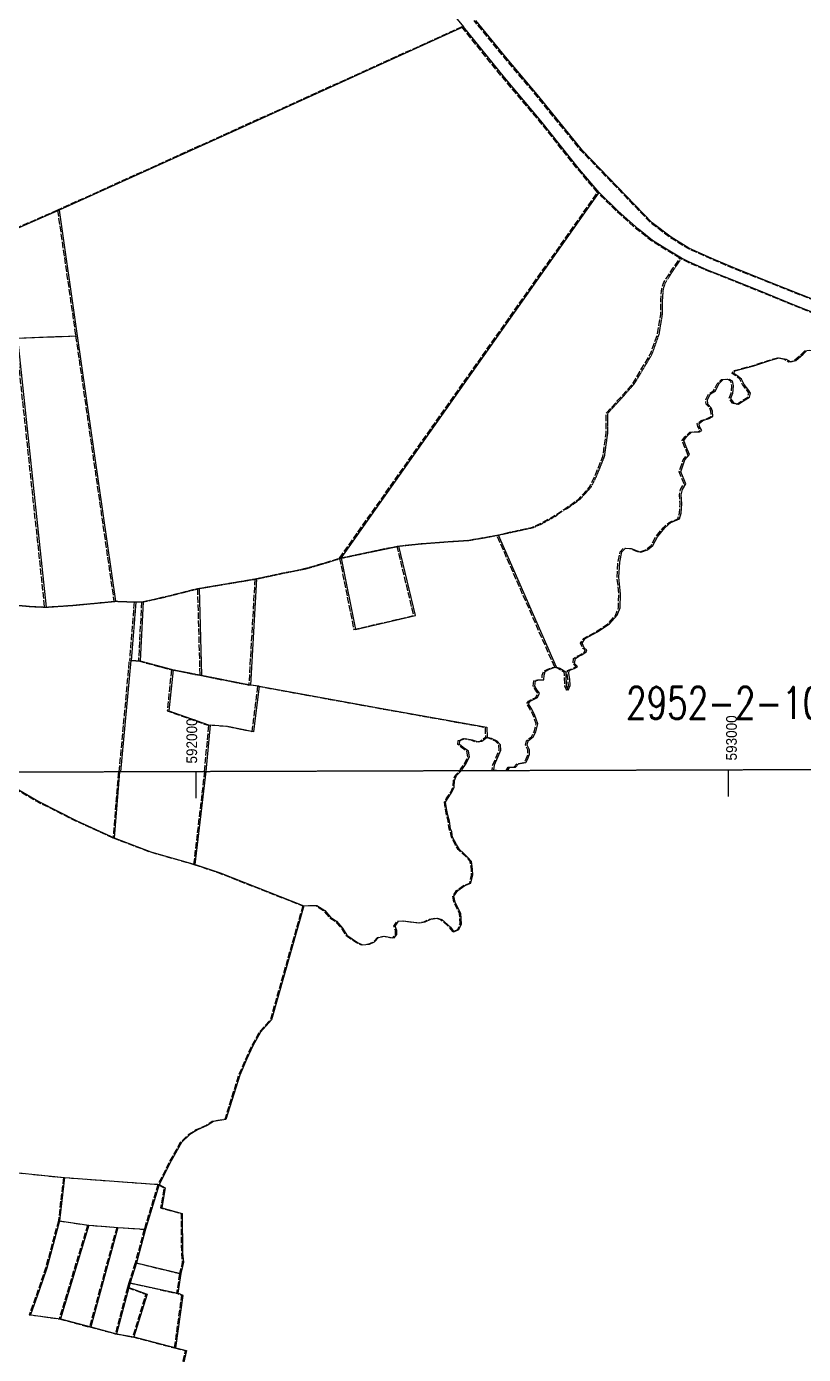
# Model space of a CAD drawing. Header units: millimetres. Extents: x 581621 to 602053, y 1331411 to 1340683.
# Drawn here: x 591692 to 593152, y 1334935 to 1337429 of the extents above; entities that cross this region are included whole.
import ezdxf
from ezdxf.enums import TextEntityAlignment as Align

# ---------------------------------------------------------------- set-up
doc = ezdxf.new("R2010")
doc.units = ezdxf.units.MM
doc.linetypes.add('ACAD_ISO02W100', pattern=[15, 12, -3])
doc.linetypes.add('HIDDEN', pattern=[0.375, 0.25, -0.125])
for name, color, linetype in [('2', 7, 'Continuous'), ('3', 7, 'Continuous'), ('43', 7, 'Continuous'), ('44', 7, 'Continuous'), ('FONDO_MANAGUA', 8, 'ACAD_ISO02W100')]:
    doc.layers.add(name, color=color, linetype=linetype)
for name, color, linetype, lineweight in [('Level 16', 7, 'Continuous', 0), ('Level 17', 7, 'Continuous', 0), ('PARCELAS', 7, 'Continuous', 0)]:
    doc.layers.add(name, color=color, linetype=linetype, lineweight=lineweight)
doc.styles.add('ROMANS', font='ROMANS', dxfattribs={"height": 0.2})
doc.styles.add('Style-INTL_ENGINEERING', font='INTL_ENGINEERING.shx')

msp = doc.modelspace()

# ---------------------------------------------------------------- linework, layer by layer
at = {"layer": '2', "color": 1, "linetype": 'Continuous'}
for p, q in [((592283.6, 1336430.6), (592768.3, 1337117.2)), ((591753.8, 1337084), (591441.5, 1336947.4)), ((591753.8, 1337084), (591787.8, 1336847.9)), ((591675.3, 1336843.8), (591787.8, 1336847.9)), ((591675.3, 1336843.8), (591729.1, 1336338.5)), ((591787.8, 1336847.9), (591859.7, 1336349.6)), ((592687.7, 1336225.8), (592578.9, 1336474)), ((592124.6, 1336391.6), (592113.1, 1336192.3)), ((592016.6, 1336373.6), (592021.2, 1336210.5)), ((591911.8, 1336348.6), (591905.7, 1336237.5)), ((591869.8, 1336029.4), (591889, 1336238.6)), ((592129.4, 1336190.2), (592113.1, 1336192.3)), ((592029.8, 1336029.9), (592038.1, 1336116.7))]:
    msp.add_line(p, q, dxfattribs=at)
for points in [[(592351, 1337624.9), (592513.3, 1337428.1)], [(593208, 1336901.3), (593088.3, 1336948.9), (593019.5, 1336976.2), (592979.7, 1336993.2), (592936.8, 1337012.4), (592903.1, 1337033.4), (592867.9, 1337060.5), (592736.9, 1337196.2), (592654.7, 1337297.5), (592592.1, 1337371.8), (592536.2, 1337440.2)], [(592513.3, 1337428.1), (592105.8, 1337243.3), (591753.8, 1337084)], [(592768.3, 1337117.2), (592731.4, 1337160.4), (592658.6, 1337252), (592590.1, 1337332.9), (592513.3, 1337428.1)], [(592923, 1336993.7), (592891.6, 1337012.6), (592868.3, 1337027.2), (592841.7, 1337048.5), (592804, 1337081.9), (592768.3, 1337117.2)], [(593177.4, 1336888.5), (593136.3, 1336905.2), (593075.7, 1336930.2), (593017.9, 1336953.3), (592971.7, 1336971.6), (592936.5, 1336986.7), (592923, 1336993.7)], [(592687.7, 1336225.8), (592694, 1336224), (592705.2, 1336216.8), (592705.6, 1336211.2), (592706.1, 1336190.9), (592709.6, 1336182.4), (592713.7, 1336191.3), (592712.7, 1336203.3), (592711.2, 1336213.7), (592711.8, 1336219.3), (592720.9, 1336223.1), (592727.6, 1336226.9), (592722, 1336232.5), (592723.3, 1336241.9), (592729.9, 1336246.7), (592735.5, 1336248.7), (592743.9, 1336254.8), (592745, 1336258.6), (592740.4, 1336260.9), (592736.4, 1336270.6), (592741.8, 1336279.7), (592764.9, 1336292), (592787.6, 1336306.9), (592801.9, 1336323.2), (592807.3, 1336337.1), (592808.4, 1336363.3), (592805, 1336394.6), (592806.6, 1336423.3), (592810.8, 1336442.4), (592817.4, 1336449.2), (592828.3, 1336448.9), (592839.2, 1336444.5), (592846.3, 1336442), (592858.8, 1336446.2), (592869, 1336454.6), (592877.4, 1336470.5), (592891.2, 1336487.5), (592902.5, 1336497.6), (592918.7, 1336504.2), (592922.1, 1336515.1), (592923.4, 1336532.4), (592922, 1336549.7), (592924.3, 1336559.6), (592930.7, 1336570), (592921.6, 1336592.7), (592924, 1336600.3), (592929.1, 1336615.3), (592937.8, 1336625.4), (592931.5, 1336639.7), (592927.2, 1336651.6), (592932.3, 1336658.2), (592941.8, 1336667.3), (592947.6, 1336667.6), (592956.5, 1336667.8), (592961.1, 1336670.5), (592956.3, 1336677.7), (592955.6, 1336683.5), (592962.7, 1336688.8), (592974.4, 1336692.9), (592981.8, 1336696.6), (592980.8, 1336706.8), (592978.5, 1336712.7), (592972.2, 1336719.8), (592971.5, 1336728.7), (592976.9, 1336738.9), (592986.3, 1336744.7), (592993, 1336758.1), (593000.9, 1336766.2), (593012.3, 1336766.7), (593017.9, 1336763.6), (593019.9, 1336753.9), (593018.5, 1336740), (593014.9, 1336730.1), (593020.5, 1336721.9), (593029.6, 1336719.8), (593039.1, 1336725.9), (593050.3, 1336732.7), (593052.6, 1336740.6), (593049.3, 1336745.4), (593040.7, 1336756.6), (593035.4, 1336766.8), (593029.1, 1336771.9), (593021, 1336777.6), (593023, 1336782.4), (593058.4, 1336791.6), (593088.7, 1336801.7), (593106.2, 1336806.9), (593119.4, 1336804.1), (593127.8, 1336799), (593137.4, 1336801.7), (593151.2, 1336813.6), (593157.8, 1336819.9)], [(592283.6, 1336430.6), (592310.2, 1336296.7), (592422.8, 1336322.6), (592391.9, 1336453.2)], [(591967.7, 1336221), (591960, 1336144), (592034.1, 1336117.4), (592038.1, 1336116.7)], [(592595.6, 1336031.6), (592596.9, 1336032.9), (592600.5, 1336038.3), (592610.7, 1336038.2), (592616.8, 1336044.5), (592630.3, 1336046.5), (592634.1, 1336053.9), (592637.5, 1336062.2), (592637, 1336070.4), (592633, 1336079.3), (592634.5, 1336087.4), (592643.9, 1336095.3), (592649.3, 1336104.7), (592652.9, 1336119.6), (592646.9, 1336137.2), (592640.1, 1336148.7), (592635.1, 1336157.1), (592638.4, 1336162.2), (592652.1, 1336169), (592656, 1336177.1), (592651.7, 1336182.7), (592647.4, 1336190.4), (592648.4, 1336200.3), (592655.3, 1336202.3), (592663.9, 1336202.2), (592664.5, 1336211.1), (592666.6, 1336217.7), (592674.7, 1336222.3), (592683.4, 1336225.5), (592687.7, 1336225.8)], [(592129.4, 1336190.2), (592118.9, 1336104.7), (592069.9, 1336114.4), (592038.1, 1336116.7)], [(592129.4, 1336190.2), (592367.2, 1336146.9), (592556.9, 1336113), (592557.6, 1336094.4)], [(592511.8, 1336031.3), (592510.3, 1336033.3), (592517.2, 1336043.2), (592524.6, 1336057.4), (592522.9, 1336067.9), (592512.5, 1336074.8), (592505.9, 1336080.9), (592506.5, 1336087.8), (592516.1, 1336092.1), (592529.8, 1336089.2), (592540.5, 1336085.3), (592547.6, 1336086.6), (592557.6, 1336094.4)], [(592557.6, 1336094.4), (592564.9, 1336092.3), (592576.1, 1336087.7), (592582.4, 1336080.8), (592582.6, 1336069.1), (592577.2, 1336056.2), (592570.6, 1336042), (592569.8, 1336033.1), (592581.7, 1336031.6)]]:
    msp.add_lwpolyline(points, dxfattribs=at)
at = {"layer": '3', "color": 1, "linetype": 'HIDDEN'}
for p, q in [((592283.6, 1336430.6), (592391.9, 1336453.2)), ((592016.6, 1336373.6), (592124.6, 1336391.6)), ((591859.7, 1336349.6), (591897.8, 1336348.2)), ((591897.8, 1336348.2), (591889, 1336238.6)), ((591897.8, 1336348.2), (591911.8, 1336348.6)), ((591889, 1336238.6), (591905.7, 1336237.5)), ((591905.7, 1336237.5), (591967.7, 1336221)), ((591967.7, 1336221), (592021.2, 1336210.5)), ((592021.2, 1336210.5), (592113.1, 1336192.3))]:
    msp.add_line(p, q, dxfattribs=at)
for points in [[(592578.9, 1336474), (592613.3, 1336481.4), (592644.3, 1336488.2), (592659.3, 1336494.7), (592689.9, 1336511.6), (592706.4, 1336522.7), (592731.9, 1336540.9), (592752.8, 1336563.7), (592763.6, 1336585.2), (592778.2, 1336621.5), (592784.2, 1336664.7), (592784.1, 1336702.6), (592806.6, 1336726.9), (592834.4, 1336758.3), (592851.6, 1336787), (592867.2, 1336813.1), (592880.8, 1336851), (592886.8, 1336887.8), (592887.2, 1336915.5), (592888.8, 1336936.6), (592892.9, 1336948.5), (592909.2, 1336973.9), (592923, 1336993.7)], [(592391.9, 1336453.2), (592431, 1336457.4), (592483.1, 1336461.4), (592523.3, 1336464), (592558.3, 1336470), (592578.9, 1336474)], [(592124.6, 1336391.6), (592173.7, 1336402.1), (592217.4, 1336410.8), (592261.4, 1336423.6), (592283.6, 1336430.6)], [(591911.8, 1336348.6), (591950.4, 1336357.1), (592016.6, 1336373.6)], [(591666.6, 1336342.9), (591700.4, 1336339.9), (591729.1, 1336338.5)], [(591729.1, 1336338.5), (591779.1, 1336341.9), (591846, 1336348.2), (591859.7, 1336349.6)]]:
    msp.add_lwpolyline(points, dxfattribs=at)
at = {"layer": '43', "color": 1, "linetype": 'Continuous'}
msp.add_lwpolyline([(588422.9, 1340626.4), (595224.2, 1340647.4), (595239, 1336039.8), (588436.6, 1336018.8)], close=True, dxfattribs=at)
at = {"layer": 'FONDO_MANAGUA', "color": 1}
for p, q in [((592280.4, 1336430.6), (592765.1, 1337117.2)), ((591750.6, 1337084), (591438.3, 1336947.4)), ((591750.6, 1337084), (591784.7, 1336847.9)), ((591672.1, 1336843.8), (591784.7, 1336847.9)), ((591672.1, 1336843.8), (591725.9, 1336338.5)), ((591784.7, 1336847.9), (591856.5, 1336349.6)), ((592684.5, 1336225.8), (592575.8, 1336473.9)), ((592280.4, 1336430.6), (592388.7, 1336453.2)), ((592013.4, 1336373.6), (592121.4, 1336391.6)), ((592121.4, 1336391.6), (592109.9, 1336192.3)), ((592013.4, 1336373.6), (592018, 1336210.5)), ((591856.5, 1336349.6), (591894.6, 1336348.2)), ((591894.6, 1336348.2), (591885.8, 1336238.6)), ((591894.6, 1336348.2), (591908.6, 1336348.6)), ((591908.6, 1336348.6), (591902.6, 1336237.5)), ((591866.6, 1336029.4), (591885.8, 1336238.6)), ((591885.8, 1336238.6), (591902.6, 1336237.5)), ((591902.6, 1336237.5), (591964.5, 1336221)), ((591964.5, 1336221), (592018, 1336210.5)), ((592018, 1336210.5), (592109.9, 1336192.3)), ((592126.2, 1336190.2), (592109.9, 1336192.3)), ((592026.6, 1336029.9), (592035, 1336116.7)), ((591864.9, 1336029.4), (591855, 1335905.3)), ((592006.9, 1335855.4), (592027.3, 1336029.9)), ((591761.7, 1335267.5), (591752.3, 1335186.3)), ((591761.7, 1335267.5), (591939.1, 1335254.6)), ((591939.1, 1335254.6), (591913.5, 1335170.2)), ((591752.3, 1335186.3), (591807, 1335178.1)), ((591807, 1335178.1), (591753.7, 1335001.9)), ((591807, 1335178.1), (591861.9, 1335173.9)), ((591861.9, 1335173.9), (591810.8, 1334986.8)), ((591861.9, 1335173.9), (591913.5, 1335170.2)), ((591913.5, 1335170.2), (591896.5, 1335107.4)), ((591896.5, 1335107.4), (591884.7, 1335069.8)), ((591896.5, 1335107.4), (591979.9, 1335087.1)), ((591884.7, 1335069.8), (591882.2, 1335061.1)), ((591884.7, 1335069.8), (591974.2, 1335050)), ((591979.9, 1335087.1), (591974.2, 1335050)), ((591882.2, 1335061.1), (591859.1, 1334974.2)), ((591753.7, 1335001.9), (591810.8, 1334986.8)), ((591810.8, 1334986.8), (591859.1, 1334974.2)), ((591859.1, 1334974.2), (591891.6, 1334968)), ((591891.6, 1334968), (591970.6, 1334947.5))]:
    msp.add_line(p, q, dxfattribs=at)
at = {"layer": 'FONDO_MANAGUA', "color": 1, "flags": 128}
for points in [[(593637.5, 1336431.4), (593629, 1336446.5), (593621.9, 1336466.3), (593622.2, 1336482.3), (593628.1, 1336546.9), (593634.9, 1336591.6), (593640.1, 1336616.8), (593644.6, 1336655.9), (593642.9, 1336681.9), (593637.4, 1336714.7), (593632.2, 1336730.2), (593615.5, 1336766.9), (593597.1, 1336790.1), (593573.8, 1336812.4), (593533.5, 1336832.4), (593478.7, 1336849.7), (593423.4, 1336858.8), (593376.9, 1336861.3), (593332.7, 1336860.8), (593307.8, 1336861.9), (593285.7, 1336869.4), (593204.8, 1336901.3), (593085.1, 1336948.9), (593016.3, 1336976.2), (592976.5, 1336993.1), (592933.7, 1337012.4), (592900, 1337033.4), (592864.8, 1337060.5), (592733.7, 1337196.2), (592651.6, 1337297.5), (592588.9, 1337371.8), (592533, 1337440.2)], [(592510.1, 1337428.1), (592102.6, 1337243.3), (591750.6, 1337084)], [(592765.1, 1337117.2), (592728.2, 1337160.3), (592655.4, 1337252), (592586.9, 1337332.9), (592510.1, 1337428.1)], [(592919.9, 1336993.7), (592888.4, 1337012.6), (592865.1, 1337027.2), (592838.5, 1337048.5), (592800.8, 1337081.9), (592765.1, 1337117.2)], [(592575.8, 1336473.9), (592610.1, 1336481.4), (592641.1, 1336488.1), (592656.1, 1336494.7), (592686.7, 1336511.6), (592703.2, 1336522.7), (592728.7, 1336540.9), (592749.7, 1336563.7), (592760.4, 1336585.2), (592775, 1336621.5), (592781.1, 1336664.7), (592781, 1336702.6), (592803.4, 1336726.9), (592831.2, 1336758.3), (592848.4, 1336787), (592864, 1336813.1), (592877.6, 1336850.9), (592883.6, 1336887.8), (592884, 1336915.5), (592885.6, 1336936.6), (592889.7, 1336948.5), (592906.1, 1336973.9), (592919.9, 1336993.7)], [(593174.2, 1336888.5), (593133.2, 1336905.2), (593072.5, 1336930.1), (593014.7, 1336953.3), (592968.6, 1336971.6), (592933.3, 1336986.7), (592919.9, 1336993.7)], [(592684.5, 1336225.8), (592690.8, 1336224), (592702, 1336216.8), (592702.5, 1336211.2), (592702.9, 1336190.8), (592706.4, 1336182.4), (592710.5, 1336191.3), (592709.5, 1336203.3), (592708.1, 1336213.7), (592708.6, 1336219.3), (592717.8, 1336223.1), (592724.4, 1336226.9), (592718.8, 1336232.5), (592720.1, 1336241.9), (592726.7, 1336246.7), (592732.3, 1336248.7), (592740.8, 1336254.8), (592741.8, 1336258.6), (592737.2, 1336260.9), (592733.2, 1336270.6), (592738.6, 1336279.7), (592761.7, 1336292), (592784.4, 1336306.9), (592798.7, 1336323.1), (592804.1, 1336337.1), (592805.2, 1336363.3), (592801.8, 1336394.6), (592803.4, 1336423.3), (592807.6, 1336442.4), (592814.2, 1336449.2), (592825.1, 1336448.9), (592836, 1336444.5), (592843.2, 1336441.9), (592855.6, 1336446.2), (592865.8, 1336454.6), (592874.3, 1336470.5), (592888.1, 1336487.5), (592899.3, 1336497.6), (592915.6, 1336504.2), (592918.9, 1336515.1), (592920.2, 1336532.4), (592918.8, 1336549.7), (592921.1, 1336559.6), (592927.5, 1336570), (592918.5, 1336592.6), (592920.8, 1336600.3), (592925.9, 1336615.2), (592934.6, 1336625.4), (592928.3, 1336639.6), (592924, 1336651.6), (592929.2, 1336658.2), (592938.6, 1336667.3), (592944.4, 1336667.5), (592953.3, 1336667.8), (592957.9, 1336670.5), (592953.1, 1336677.7), (592952.4, 1336683.5), (592959.5, 1336688.8), (592971.2, 1336692.8), (592978.6, 1336696.6), (592977.6, 1336706.8), (592975.4, 1336712.7), (592969, 1336719.8), (592968.3, 1336728.7), (592973.7, 1336738.9), (592983.1, 1336744.7), (592989.8, 1336758.1), (592997.7, 1336766.2), (593009.1, 1336766.7), (593014.7, 1336763.6), (593016.7, 1336753.9), (593015.4, 1336739.9), (593011.8, 1336730), (593017.3, 1336721.9), (593026.5, 1336719.8), (593035.9, 1336725.9), (593047.1, 1336732.7), (593049.4, 1336740.5), (593046.1, 1336745.4), (593037.5, 1336756.6), (593032.2, 1336766.8), (593025.9, 1336771.9), (593017.8, 1336777.6), (593019.9, 1336782.4), (593055.2, 1336791.6), (593085.5, 1336801.7), (593103, 1336806.9), (593116.2, 1336804.1), (593124.6, 1336798.9), (593134.3, 1336801.7), (593148, 1336813.6), (593154.7, 1336819.9), (593163.3, 1336820.9), (593179, 1336820.6), (593182.9, 1336819), (593180.3, 1336811.4), (593176.7, 1336800.7), (593182.5, 1336800.2), (593184.8, 1336802.7), (593187.4, 1336809.1), (593192.2, 1336812.1), (593199.8, 1336812.3), (593210, 1336809), (593217.6, 1336809.4), (593217.9, 1336823.4), (593218.8, 1336844.3), (593222.9, 1336856.2), (593217.3, 1336861.6), (593174.2, 1336888.5)], [(592388.7, 1336453.2), (592427.8, 1336457.3), (592479.9, 1336461.4), (592520.1, 1336464), (592555.2, 1336470), (592575.8, 1336473.9)], [(592280.4, 1336430.6), (592307, 1336296.7), (592419.7, 1336322.6), (592388.7, 1336453.2)], [(592121.4, 1336391.6), (592170.5, 1336402.1), (592214.2, 1336410.8), (592258.2, 1336423.5), (592280.4, 1336430.6)], [(591908.6, 1336348.6), (591947.3, 1336357.1), (592013.4, 1336373.6)], [(591663.4, 1336342.9), (591697.2, 1336339.9), (591725.9, 1336338.5)], [(591725.9, 1336338.5), (591776, 1336341.9), (591842.8, 1336348.2), (591856.5, 1336349.6)], [(591964.5, 1336221), (591956.8, 1336143.9), (592030.9, 1336117.4), (592035, 1336116.7)], [(592592.4, 1336031.6), (592593.8, 1336032.9), (592597.3, 1336038.2), (592607.5, 1336038.2), (592613.6, 1336044.5), (592627.1, 1336046.5), (592630.9, 1336053.9), (592634.3, 1336062.2), (592633.8, 1336070.4), (592629.8, 1336079.3), (592631.3, 1336087.4), (592640.8, 1336095.3), (592646.1, 1336104.6), (592649.8, 1336119.6), (592643.7, 1336137.2), (592636.9, 1336148.7), (592631.9, 1336157.1), (592635.2, 1336162.2), (592648.9, 1336169), (592652.8, 1336177.1), (592648.5, 1336182.7), (592644.2, 1336190.4), (592645.3, 1336200.3), (592652.1, 1336202.3), (592660.8, 1336202.2), (592661.3, 1336211.1), (592663.4, 1336217.7), (592671.5, 1336222.3), (592680.2, 1336225.5), (592684.5, 1336225.8)], [(592126.2, 1336190.2), (592115.7, 1336104.7), (592066.7, 1336114.4), (592035, 1336116.7)], [(592126.2, 1336190.2), (592364.1, 1336146.9), (592553.7, 1336113), (592554.4, 1336094.4)], [(592508.6, 1336031.3), (592507.1, 1336033.3), (592514, 1336043.2), (592521.5, 1336057.4), (592519.7, 1336067.9), (592509.3, 1336074.8), (592502.8, 1336080.9), (592503.3, 1336087.8), (592513, 1336092), (592526.7, 1336089.2), (592537.3, 1336085.3), (592544.4, 1336086.6), (592554.4, 1336094.4)], [(592554.4, 1336094.4), (592561.7, 1336092.3), (592572.9, 1336087.7), (592579.2, 1336080.8), (592579.4, 1336069.1), (592574, 1336056.2), (592567.4, 1336041.9), (592566.6, 1336033.1), (592578.5, 1336031.6)], [(591618.1, 1336028.6), (591713, 1335973.3), (591784.4, 1335937.5), (591855, 1335905.3)], [(592211.3, 1335777.6), (592222, 1335778.1), (592235.5, 1335778.5), (592250.2, 1335768.8), (592260.8, 1335756.4), (592272.3, 1335748.7), (592283.9, 1335735.4), (592291.8, 1335722.5), (592301.9, 1335715.8), (592312.1, 1335708.9), (592321, 1335704.6), (592334.4, 1335705.6), (592343.6, 1335709.9), (592351.5, 1335718), (592362.4, 1335720.5), (592375.1, 1335718.2), (592380.5, 1335717.7), (592385.8, 1335724), (592385.6, 1335731.2), (592382.3, 1335739.3), (592388.7, 1335749), (592398.1, 1335749.2), (592407.8, 1335748.4), (592428.3, 1335745.6), (592439, 1335747.8), (592449.5, 1335752.9), (592461.9, 1335754.6), (592470.3, 1335752.1), (592486.5, 1335737.3), (592492.9, 1335729.1), (592502.3, 1335733.2), (592506.9, 1335743.9), (592505.7, 1335763.5), (592500.3, 1335774.4), (592495.3, 1335784.6), (592493, 1335795.5), (592500.2, 1335806.5), (592513.4, 1335815.8), (592524.9, 1335820.4), (592528.5, 1335835.4), (592528, 1335846.6), (592525.7, 1335860.6), (592518.6, 1335869.3), (592510.3, 1335877.2), (592503.1, 1335883.3), (592497.6, 1335892.7), (592490.5, 1335906.7), (592488.7, 1335916.4), (592486.2, 1335922.5), (592484.5, 1335936.7), (592481.4, 1335947.9), (592479.2, 1335960.2), (592477.4, 1335972.1), (592480.7, 1335978.5), (592489.2, 1335990.9), (592493.3, 1336000.3), (592494.3, 1336013.3), (592497.6, 1336022.7), (592506.6, 1336031.3)], [(591855, 1335905.3), (591923.8, 1335879.2), (592006.9, 1335855.4)], [(592006.9, 1335855.4), (592053.8, 1335839.5), (592211.3, 1335777.6)], [(592211.3, 1335777.6), (592150.3, 1335563.8), (592129.7, 1335540.1), (592115.4, 1335515), (592103.6, 1335489.3), (592090.8, 1335459.8), (592064.7, 1335376.5), (592041.3, 1335372.4), (592029.6, 1335365.3), (592011, 1335357), (591996.8, 1335348.1), (591981.2, 1335332.9), (591961.6, 1335298.6), (591950.8, 1335276.2), (591939.1, 1335254.6)], [(591443.8, 1335317.3), (591481.1, 1335298.9), (591506.7, 1335286.9), (591553.5, 1335292.6), (591626.2, 1335281.3), (591761.7, 1335267.5)], [(591939.1, 1335254.6), (591950.5, 1335248), (591944.3, 1335210.3), (591982.7, 1335199.8), (591983.3, 1335125.3), (591985, 1335108.5), (591983.2, 1335100.6), (591979.9, 1335087.1)], [(591752.3, 1335186.3), (591728, 1335097.1), (591713.9, 1335055.2), (591697.5, 1335009.9), (591753.7, 1335001.9)], [(591882.2, 1335061.1), (591916.5, 1335048.1), (591891.6, 1334968)], [(591970.6, 1334947.5), (591984.1, 1335045.9), (591974.2, 1335050)], [(591970.6, 1334947.5), (591990.7, 1334942.6), (591986.6, 1334926.1), (591985.1, 1334918.2), (591986.3, 1334910.3), (591990.1, 1334906.5), (591988.6, 1334900.4), (591984, 1334895.1), (591977.6, 1334887.9), (591974.6, 1334884.1), (591973.5, 1334877.3)]]:
    msp.add_lwpolyline(points, dxfattribs=at)
at = {"layer": 'Level 16', "color": 1, "linetype": 'Continuous', "lineweight": -3}
msp.add_lwpolyline([(588435.7, 1336018.8), (595238.1, 1336039.8), (595252.8, 1331432.1), (588449.4, 1331411.2), (588435.7, 1336018.8)], dxfattribs=at)
at = {"layer": 'Level 17', "color": 1, "linetype": 'Continuous', "lineweight": -3}
for p, q in [((592011.1, 1335979.8), (592011.1, 1336029.8)), ((593011.1, 1335982.9), (593011.1, 1336032.9))]:
    msp.add_line(p, q, dxfattribs=at)
at = {"layer": 'PARCELAS', "color": 1, "linetype": 'Continuous', "lineweight": -3}
for p, q in [((591867.2, 1336029.4), (591857.2, 1335905.3)), ((592009.1, 1335855.4), (592029.6, 1336029.9)), ((591764, 1335267.5), (591754.6, 1335186.3)), ((591764, 1335267.5), (591941.4, 1335254.6)), ((591941.4, 1335254.6), (591915.7, 1335170.2)), ((591754.6, 1335186.3), (591809.3, 1335178.1)), ((591809.3, 1335178.1), (591756, 1335001.9)), ((591809.3, 1335178.1), (591864.2, 1335173.9)), ((591864.2, 1335173.9), (591813.1, 1334986.8)), ((591864.2, 1335173.9), (591915.7, 1335170.2)), ((591915.7, 1335170.2), (591898.8, 1335107.4)), ((591898.8, 1335107.4), (591887, 1335069.8)), ((591898.8, 1335107.4), (591982.2, 1335087.1)), ((591887, 1335069.8), (591884.5, 1335061.2)), ((591887, 1335069.8), (591976.5, 1335050)), ((591982.2, 1335087.1), (591976.5, 1335050)), ((591884.5, 1335061.2), (591861.4, 1334974.2)), ((591756, 1335001.9), (591813.1, 1334986.8)), ((591813.1, 1334986.8), (591861.4, 1334974.2)), ((591861.4, 1334974.2), (591893.9, 1334968)), ((591893.9, 1334968), (591972.9, 1334947.5))]:
    msp.add_line(p, q, dxfattribs=at)
for points in [[(591620.4, 1336028.6), (591715.3, 1335973.3), (591786.6, 1335937.5), (591857.2, 1335905.3)], [(592213.6, 1335777.6), (592224.3, 1335778.1), (592237.8, 1335778.5), (592252.5, 1335768.9), (592263.1, 1335756.4), (592274.5, 1335748.7), (592286.2, 1335735.5), (592294.1, 1335722.5), (592304.2, 1335715.8), (592314.4, 1335708.9), (592323.3, 1335704.6), (592336.7, 1335705.6), (592345.9, 1335709.9), (592353.8, 1335718), (592364.7, 1335720.5), (592377.4, 1335718.2), (592382.8, 1335717.7), (592388.1, 1335724), (592387.9, 1335731.2), (592384.6, 1335739.3), (592391, 1335749), (592400.4, 1335749.2), (592410, 1335748.4), (592430.6, 1335745.6), (592441.3, 1335747.8), (592451.7, 1335752.9), (592464.2, 1335754.7), (592472.6, 1335752.1), (592488.8, 1335737.3), (592495.2, 1335729.1), (592504.6, 1335733.2), (592509.2, 1335743.9), (592508, 1335763.5), (592502.6, 1335774.4), (592497.6, 1335784.6), (592495.3, 1335795.5), (592502.5, 1335806.5), (592515.7, 1335815.8), (592527.2, 1335820.4), (592530.7, 1335835.4), (592530.3, 1335846.6), (592528, 1335860.6), (592520.9, 1335869.3), (592512.5, 1335877.2), (592505.4, 1335883.3), (592499.9, 1335892.7), (592492.8, 1335906.7), (592491, 1335916.4), (592488.5, 1335922.5), (592486.8, 1335936.8), (592483.7, 1335948), (592481.5, 1335960.2), (592479.7, 1335972.1), (592483, 1335978.5), (592491.5, 1335990.9), (592495.6, 1336000.3), (592496.6, 1336013.3), (592499.9, 1336022.7), (592508.8, 1336031.3)], [(591857.2, 1335905.3), (591926.1, 1335879.2), (592009.1, 1335855.4)], [(592009.1, 1335855.4), (592056.1, 1335839.5), (592213.6, 1335777.6)], [(592213.6, 1335777.6), (592152.6, 1335563.8), (592131.9, 1335540.2), (592117.7, 1335515), (592105.9, 1335489.3), (592093.1, 1335459.8), (592067, 1335376.5), (592043.6, 1335372.4), (592031.9, 1335365.3), (592013.3, 1335357), (591999, 1335348.1), (591983.5, 1335332.9), (591963.8, 1335298.6), (591953.1, 1335276.2), (591941.4, 1335254.6)], [(591446.1, 1335317.3), (591483.4, 1335298.9), (591509, 1335286.9), (591555.8, 1335292.6), (591628.5, 1335281.3), (591764, 1335267.5)], [(591941.4, 1335254.6), (591952.8, 1335248), (591946.6, 1335210.3), (591985, 1335199.8), (591985.6, 1335125.3), (591987.3, 1335108.5), (591985.5, 1335100.6), (591982.2, 1335087.1)], [(591754.6, 1335186.3), (591730.3, 1335097.1), (591716.2, 1335055.2), (591699.8, 1335009.9), (591756, 1335001.9)], [(591884.5, 1335061.2), (591918.8, 1335048.1), (591893.9, 1334968)], [(591972.9, 1334947.5), (591986.4, 1335045.9), (591976.5, 1335050)], [(591972.9, 1334947.5), (591993, 1334942.6), (591988.9, 1334926.1), (591987.3, 1334918.2), (591988.6, 1334910.3), (591992.4, 1334906.5), (591990.9, 1334900.4), (591986.3, 1334895.1), (591979.9, 1334888), (591976.8, 1334884.1), (591975.8, 1334877.3)]]:
    msp.add_lwpolyline(points, dxfattribs=at)

# ---------------------------------------------------------------- texts
at = {"layer": '44', "color": 1, "linetype": 'Continuous', "style": 'ROMANS', "width": 0.75}
msp.add_text('2952-2-10-000', height=60, dxfattribs=at).set_placement((593086.7, 1336158.7), align=Align.MIDDLE)
at = {"layer": 'Level 17', "color": 1, "linetype": 'Continuous', "lineweight": -3, "style": 'Style-INTL_ENGINEERING', "width": 0.95}
for s, p in [('592000', (592002.8, 1336087.2)), ('593000', (593016.6, 1336093))]:
    msp.add_text(s, height=20, rotation=90, dxfattribs=at).set_placement(p, align=Align.MIDDLE_CENTER)

doc.saveas('drawing.dxf')
